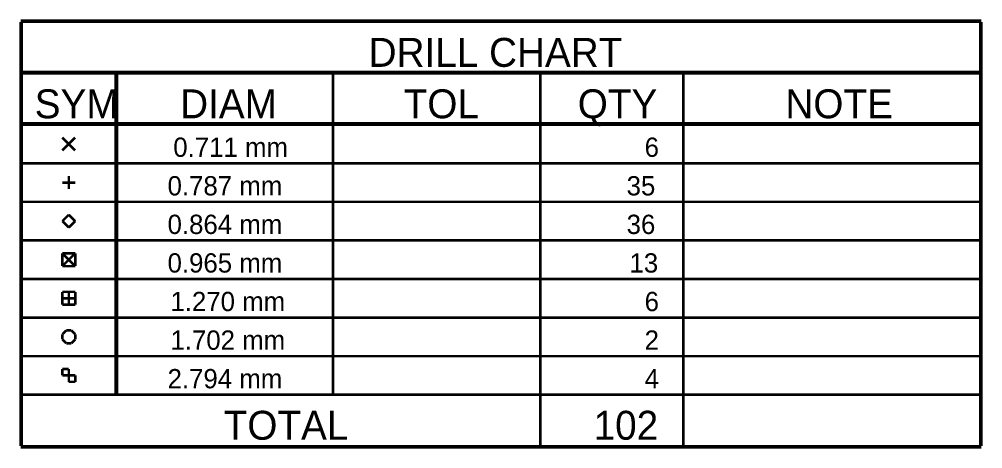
# Model space of a CAD drawing. Extents: x -2.66 to 3.73, y -1.66 to 7.98.
# Drawn here: x -0.01 to 3.735, y -1.66 to 0.01 of the extents above; entities that cross this region are included whole.
import ezdxf

# ---------------------------------------------------------------- set-up
doc = ezdxf.new("R2010")
doc.units = 0
doc.header["$MEASUREMENT"] = 0
doc.layers.add('DRLDWG', color=8, linetype='CONTINUOUS')
doc.layers.add('OBS_DRLDWG', color=8, linetype='CONTINUOUS')

msp = doc.modelspace()

# ---------------------------------------------------------------- linework, layer by layer
at = {"layer": 'OBS_DRLDWG', "const_width": 0.01}
for points in [[(-0.005, 0.005), (3.73, 0.005)], [(-0.005, 0), (-0.005, -1.65)], [(0, 0), (0, -1.65)], [(0, 0), (3.725, 0)], [(3.725, 0), (3.725, -1.65)], [(3.73, 0), (3.73, -1.65)], [(0, -0.195), (3.725, -0.195)], [(0, -0.2), (3.725, -0.2)], [(0.365, -0.2), (0.365, -1.45)], [(0.37, -0.2), (0.37, -1.45)], [(1.2092, -0.2), (1.2092, -1.45)], [(2.0158, -0.2), (2.0158, -1.65)], [(2.5708, -0.2), (2.5708, -1.65)], [(0, -0.395), (3.725, -0.395)], [(0, -0.4), (3.725, -0.4)], [(0.1575, -0.45), (0.2075, -0.5)], [(0.1575, -0.5), (0.2075, -0.45)], [(0, -0.55), (3.725, -0.55)], [(0.1825, -0.65), (0.1825, -0.6)], [(0.1575, -0.625), (0.2075, -0.625)], [(0, -0.7), (3.725, -0.7)], [(0.1575, -0.775), (0.1825, -0.75)], [(0.1825, -0.75), (0.2075, -0.775)], [(0.1825, -0.8), (0.1575, -0.775)], [(0.2075, -0.775), (0.1825, -0.8)], [(0, -0.85), (3.725, -0.85)], [(0.1575, -0.9), (0.2075, -0.95)], [(0.1575, -0.95), (0.2075, -0.9)], [(0.1575, -0.9), (0.2075, -0.9)], [(0.1575, -0.95), (0.1575, -0.9)], [(0.2075, -0.9), (0.2075, -0.95)], [(0.2075, -0.95), (0.1575, -0.95)], [(0, -1), (3.725, -1)], [(0.1575, -1.05), (0.2075, -1.05)], [(0.1575, -1.1), (0.1575, -1.05)], [(0.1825, -1.1), (0.1825, -1.05)], [(0.2075, -1.05), (0.2075, -1.1)], [(0.1575, -1.075), (0.2075, -1.075)], [(0.2075, -1.1), (0.1575, -1.1)], [(0, -1.15), (3.725, -1.15)], [(0.1575, -1.215), (0.1725, -1.2)], [(0.1725, -1.2), (0.1925, -1.2)], [(0.1925, -1.2), (0.2075, -1.215)], [(0.1575, -1.235), (0.1575, -1.215)], [(0.1725, -1.25), (0.1575, -1.235)], [(0.2075, -1.235), (0.1925, -1.25)], [(0.2075, -1.215), (0.2075, -1.235)], [(0.1925, -1.25), (0.1725, -1.25)], [(0, -1.3), (3.725, -1.3)], [(0.1575, -1.35), (0.1825, -1.35)], [(0.1575, -1.375), (0.1575, -1.35)], [(0.1825, -1.35), (0.1825, -1.4)], [(0.2075, -1.375), (0.1575, -1.375)], [(0.2075, -1.4), (0.2075, -1.375)], [(0.1825, -1.4), (0.2075, -1.4)], [(0, -1.45), (3.725, -1.45)], [(0, -1.65), (3.725, -1.65)], [(-0.005, -1.655), (3.73, -1.655)]]:
    msp.add_lwpolyline(points, dxfattribs=at)

# ---------------------------------------------------------------- texts
at = {"layer": 'DRLDWG'}
for s, height, p in [('DRILL CHART', 0.1125, (1.3479, -0.175)), ('SYM', 0.1125, (0.05, -0.375)), ('TOL', 0.1125, (1.4842, -0.375)), ('QTY', 0.1125, (2.1608, -0.375)), ('NOTE', 0.1125, (2.9679, -0.375)), ('DIAM', 0.1125, (0.6154, -0.375)), ('0.711 mm', 0.075, (0.5886, -0.525)), ('6', 0.075, (2.4208, -0.525)), ('0.787 mm', 0.075, (0.5664, -0.675)), ('35', 0.075, (2.3508, -0.675)), ('0.864 mm', 0.075, (0.5664, -0.825)), ('36', 0.075, (2.3508, -0.825)), ('0.965 mm', 0.075, (0.5664, -0.975)), ('13', 0.075, (2.3619, -0.975)), ('1.270 mm', 0.075, (0.5775, -1.125)), ('6', 0.075, (2.4208, -1.125)), ('1.702 mm', 0.075, (0.5775, -1.275)), ('2', 0.075, (2.4208, -1.275)), ('2.794 mm', 0.075, (0.5664, -1.425)), ('4', 0.075, (2.4208, -1.425)), ('TOTAL', 0.1125, (0.7846, -1.625)), ('102', 0.1125, (2.2225, -1.625))]:
    msp.add_text(s, height=height, dxfattribs=at).set_placement(p)

doc.saveas('drawing.dxf')
